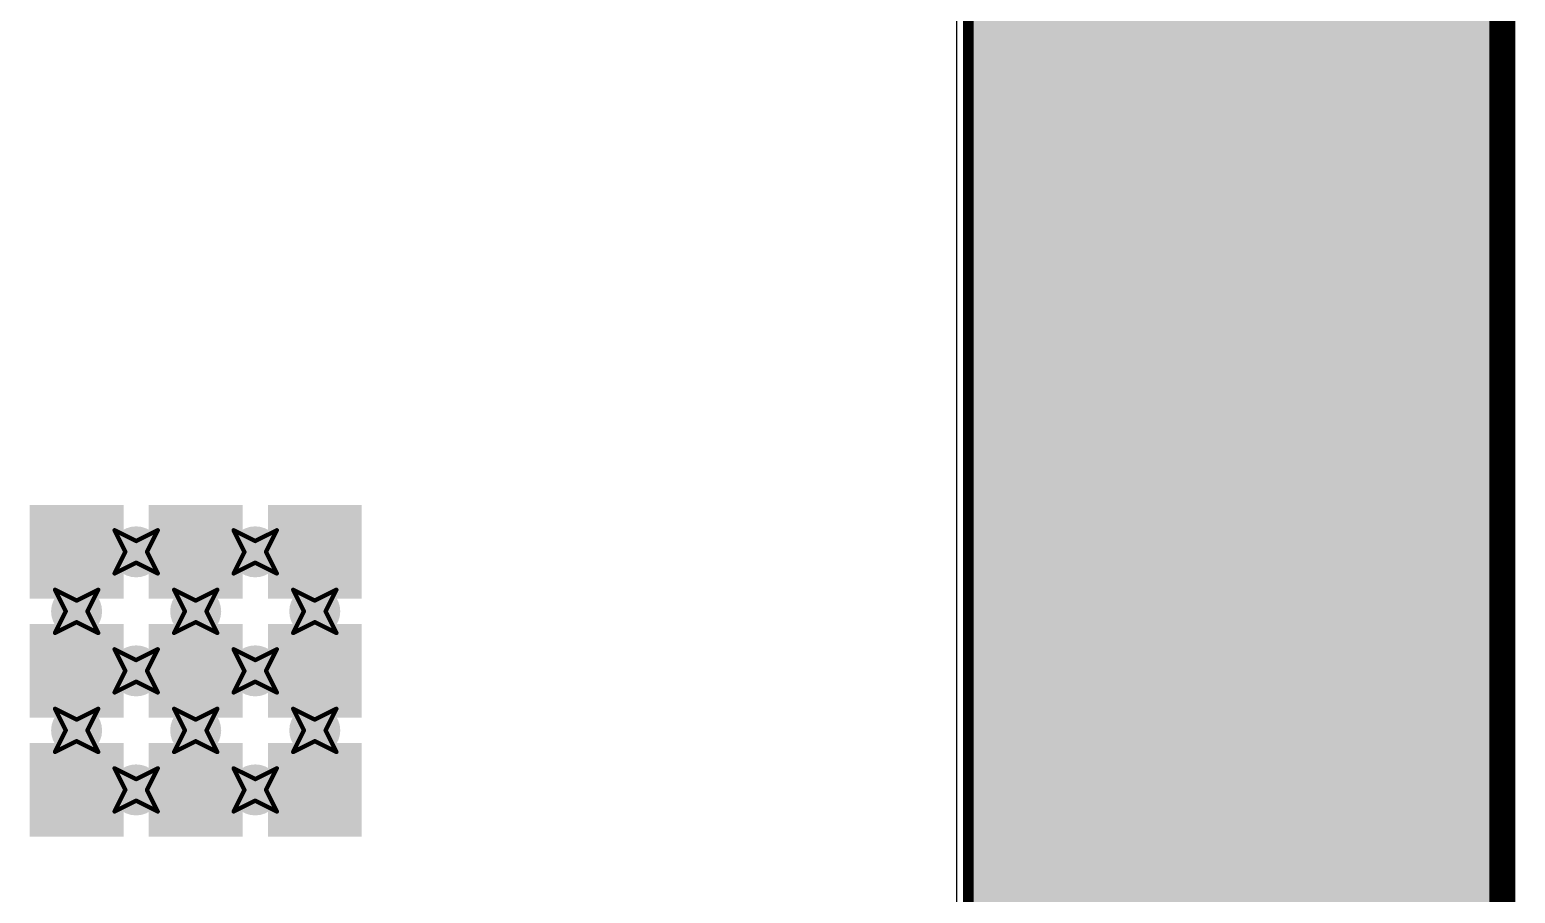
# Model space of a CAD drawing. Header units: inches. Extents: x -11 to 1110, y -7 to 455.
# Drawn here: x 686.66 to 704.13, y 15.68 to 25.84 of the extents above; entities that cross this region are included whole.
import ezdxf

# ---------------------------------------------------------------- set-up
doc = ezdxf.new("R2010")
doc.units = ezdxf.units.IN
for name, color, linetype in [('Board_outline', 216, 'Continuous'), ('Bottom Layer', 5, 'Continuous'), ('Bottom Overlay', 54, 'Continuous'), ('Bottom Paste', 16, 'Continuous'), ('Bottom Solder', 6, 'Continuous'), ('Drill Drawing', 1, 'Continuous'), ('Keep-Out Layer', 6, 'Continuous'), ('Multi-Layer', 9, 'Continuous'), ('Pad Holes', 156, 'Continuous'), ('Top Layer', 1, 'Continuous')]:
    doc.layers.add(name, color=color, linetype=linetype)

msp = doc.modelspace()

# ---------------------------------------------------------------- hatches: boundary and pattern name
at = {"layer": 'Bottom Layer'}
for points in [[(686.763, 19.25), (686.763, 20.15), (687.663, 20.15), (687.663, 19.25)], [(688.163, 19.25), (688.163, 20.15), (689.063, 20.15), (689.063, 19.25)], [(689.563, 19.25), (689.563, 20.15), (690.463, 20.15), (690.463, 19.25)], [(686.763, 17.85), (686.763, 18.75), (687.663, 18.75), (687.663, 17.85)], [(688.163, 17.85), (688.163, 18.75), (689.063, 18.75), (689.063, 17.85)], [(689.563, 17.85), (689.563, 18.75), (690.463, 18.75), (690.463, 17.85)], [(686.763, 16.45), (686.763, 17.35), (687.663, 17.35), (687.663, 16.45)], [(688.163, 16.45), (688.163, 17.35), (689.063, 17.35), (689.063, 16.45)], [(689.563, 16.45), (689.563, 17.35), (690.463, 17.35), (690.463, 16.45)]]:
    msp.add_hatch(color=5, dxfattribs=at).paths.add_polyline_path(points)
h = msp.add_hatch(color=5, dxfattribs=at)
edge = h.paths.add_edge_path()
edge.add_arc((687.913, 19.7), 0.3, 0, 360)
h = msp.add_hatch(color=5, dxfattribs=at)
edge = h.paths.add_edge_path()
edge.add_arc((689.313, 19.7), 0.3, 0, 360)
h = msp.add_hatch(color=5, dxfattribs=at)
edge = h.paths.add_edge_path()
edge.add_arc((687.213, 19), 0.3, 0, 360)
h = msp.add_hatch(color=5, dxfattribs=at)
edge = h.paths.add_edge_path()
edge.add_arc((688.613, 19), 0.3, 0, 360)
h = msp.add_hatch(color=5, dxfattribs=at)
edge = h.paths.add_edge_path()
edge.add_arc((690.013, 19), 0.3, 0, 360)
h = msp.add_hatch(color=5, dxfattribs=at)
edge = h.paths.add_edge_path()
edge.add_arc((687.913, 18.3), 0.3, 0, 360)
h = msp.add_hatch(color=5, dxfattribs=at)
edge = h.paths.add_edge_path()
edge.add_arc((689.313, 18.3), 0.3, 0, 360)
h = msp.add_hatch(color=5, dxfattribs=at)
edge = h.paths.add_edge_path()
edge.add_arc((687.213, 17.6), 0.3, 0, 360)
h = msp.add_hatch(color=5, dxfattribs=at)
edge = h.paths.add_edge_path()
edge.add_arc((688.613, 17.6), 0.3, 0, 360)
h = msp.add_hatch(color=5, dxfattribs=at)
edge = h.paths.add_edge_path()
edge.add_arc((690.013, 17.6), 0.3, 0, 360)
h = msp.add_hatch(color=5, dxfattribs=at)
edge = h.paths.add_edge_path()
edge.add_arc((687.913, 16.9), 0.3, 0, 360)
h = msp.add_hatch(color=5, dxfattribs=at)
edge = h.paths.add_edge_path()
edge.add_arc((689.313, 16.9), 0.3, 0, 360)
at = {"layer": 'Bottom Overlay'}
for points in [[(701.195, 24.071), (701.195, 26.611), (700.662, 26.611), (700.662, 24.071)], [(700.662, 24.071), (703.202, 24.071), (703.202, 24.605), (700.662, 24.605)], [(703.202, 22.065), (703.202, 24.605), (702.668, 24.605), (702.668, 22.065)], [(700.662, 22.065), (703.202, 22.065), (703.202, 22.598), (700.662, 22.598)], [(701.195, 20.058), (701.195, 22.598), (700.662, 22.598), (700.662, 20.058)], [(703.202, 20.592), (700.662, 20.592), (700.662, 20.058), (703.202, 20.058)], [(703.202, 18.052), (703.202, 20.592), (702.668, 20.592), (702.668, 18.052)], [(700.662, 18.052), (703.202, 18.052), (703.202, 18.585), (700.662, 18.585)], [(701.195, 16.045), (701.195, 18.585), (700.662, 18.585), (700.662, 16.045)], [(700.662, 16.045), (703.202, 16.045), (703.202, 16.578), (700.662, 16.578)], [(703.202, 14.038), (703.202, 16.578), (702.668, 16.578), (702.668, 14.038)]]:
    msp.add_hatch(color=54, dxfattribs=at).paths.add_polyline_path(points)
at = {"layer": 'Bottom Paste'}
for points in [[(686.763, 19.25), (686.763, 20.15), (687.663, 20.15), (687.663, 19.25)], [(688.163, 19.25), (688.163, 20.15), (689.063, 20.15), (689.063, 19.25)], [(689.563, 19.25), (689.563, 20.15), (690.463, 20.15), (690.463, 19.25)], [(686.763, 17.85), (686.763, 18.75), (687.663, 18.75), (687.663, 17.85)], [(688.163, 17.85), (688.163, 18.75), (689.063, 18.75), (689.063, 17.85)], [(689.563, 17.85), (689.563, 18.75), (690.463, 18.75), (690.463, 17.85)], [(686.763, 16.45), (686.763, 17.35), (687.663, 17.35), (687.663, 16.45)], [(688.163, 16.45), (688.163, 17.35), (689.063, 17.35), (689.063, 16.45)], [(689.563, 16.45), (689.563, 17.35), (690.463, 17.35), (690.463, 16.45)]]:
    msp.add_hatch(color=16, dxfattribs=at).paths.add_polyline_path(points)
at = {"layer": 'Bottom Solder'}
for points in [[(686.662, 19.148), (686.662, 20.251), (687.765, 20.251), (687.765, 19.148)], [(688.062, 19.148), (688.062, 20.251), (689.165, 20.251), (689.165, 19.148)], [(689.462, 19.148), (689.462, 20.251), (690.565, 20.251), (690.565, 19.148)], [(686.662, 17.748), (686.662, 18.851), (687.765, 18.851), (687.765, 17.748)], [(688.062, 17.748), (688.062, 18.851), (689.165, 18.851), (689.165, 17.748)], [(689.462, 17.748), (689.462, 18.851), (690.565, 18.851), (690.565, 17.748)], [(686.662, 16.348), (686.662, 17.451), (687.765, 17.451), (687.765, 16.348)], [(688.062, 16.348), (688.062, 17.451), (689.165, 17.451), (689.165, 16.348)], [(689.462, 16.348), (689.462, 17.451), (690.565, 17.451), (690.565, 16.348)]]:
    msp.add_hatch(color=6, dxfattribs=at).paths.add_polyline_path(points)
at = {"layer": 'Keep-Out Layer'}
msp.add_hatch(color=6, dxfattribs=at).paths.add_polyline_path([(703.836, 10.507), (703.836, 28.592), (697.74, 28.592), (697.74, 10.507)])
at = {"layer": 'Multi-Layer'}
h = msp.add_hatch(color=9, dxfattribs=at)
edge = h.paths.add_edge_path()
edge.add_arc((687.913, 19.7), 0.3, 0, 360)
h = msp.add_hatch(color=9, dxfattribs=at)
edge = h.paths.add_edge_path()
edge.add_arc((689.313, 19.7), 0.3, 0, 360)
h = msp.add_hatch(color=9, dxfattribs=at)
edge = h.paths.add_edge_path()
edge.add_arc((687.213, 19), 0.3, 0, 360)
h = msp.add_hatch(color=9, dxfattribs=at)
edge = h.paths.add_edge_path()
edge.add_arc((688.613, 19), 0.3, 0, 360)
h = msp.add_hatch(color=9, dxfattribs=at)
edge = h.paths.add_edge_path()
edge.add_arc((690.013, 19), 0.3, 0, 360)
h = msp.add_hatch(color=9, dxfattribs=at)
edge = h.paths.add_edge_path()
edge.add_arc((687.913, 18.3), 0.3, 0, 360)
h = msp.add_hatch(color=9, dxfattribs=at)
edge = h.paths.add_edge_path()
edge.add_arc((689.313, 18.3), 0.3, 0, 360)
h = msp.add_hatch(color=9, dxfattribs=at)
edge = h.paths.add_edge_path()
edge.add_arc((687.213, 17.6), 0.3, 0, 360)
h = msp.add_hatch(color=9, dxfattribs=at)
edge = h.paths.add_edge_path()
edge.add_arc((688.613, 17.6), 0.3, 0, 360)
h = msp.add_hatch(color=9, dxfattribs=at)
edge = h.paths.add_edge_path()
edge.add_arc((690.013, 17.6), 0.3, 0, 360)
h = msp.add_hatch(color=9, dxfattribs=at)
edge = h.paths.add_edge_path()
edge.add_arc((687.913, 16.9), 0.3, 0, 360)
h = msp.add_hatch(color=9, dxfattribs=at)
edge = h.paths.add_edge_path()
edge.add_arc((689.313, 16.9), 0.3, 0, 360)
at = {"layer": 'Pad Holes'}
h = msp.add_hatch(color=7, dxfattribs=at)
edge = h.paths.add_edge_path()
edge.add_arc((687.913, 19.7), 0.15, 0, 360)
h = msp.add_hatch(color=7, dxfattribs=at)
edge = h.paths.add_edge_path()
edge.add_arc((689.313, 19.7), 0.15, 0, 360)
h = msp.add_hatch(color=7, dxfattribs=at)
edge = h.paths.add_edge_path()
edge.add_arc((687.213, 19), 0.15, 0, 360)
h = msp.add_hatch(color=7, dxfattribs=at)
edge = h.paths.add_edge_path()
edge.add_arc((688.613, 19), 0.15, 0, 360)
h = msp.add_hatch(color=7, dxfattribs=at)
edge = h.paths.add_edge_path()
edge.add_arc((690.013, 19), 0.15, 0, 360)
h = msp.add_hatch(color=7, dxfattribs=at)
edge = h.paths.add_edge_path()
edge.add_arc((687.913, 18.3), 0.15, 0, 360)
h = msp.add_hatch(color=7, dxfattribs=at)
edge = h.paths.add_edge_path()
edge.add_arc((689.313, 18.3), 0.15, 0, 360)
h = msp.add_hatch(color=7, dxfattribs=at)
edge = h.paths.add_edge_path()
edge.add_arc((687.213, 17.6), 0.15, 0, 360)
h = msp.add_hatch(color=7, dxfattribs=at)
edge = h.paths.add_edge_path()
edge.add_arc((688.613, 17.6), 0.15, 0, 360)
h = msp.add_hatch(color=7, dxfattribs=at)
edge = h.paths.add_edge_path()
edge.add_arc((690.013, 17.6), 0.15, 0, 360)
h = msp.add_hatch(color=7, dxfattribs=at)
edge = h.paths.add_edge_path()
edge.add_arc((687.913, 16.9), 0.15, 0, 360)
h = msp.add_hatch(color=7, dxfattribs=at)
edge = h.paths.add_edge_path()
edge.add_arc((689.313, 16.9), 0.15, 0, 360)
at = {"layer": 'Top Layer'}
h = msp.add_hatch(color=1, dxfattribs=at)
edge = h.paths.add_edge_path()
edge.add_arc((687.913, 19.7), 0.3, 0, 360)
h = msp.add_hatch(color=1, dxfattribs=at)
edge = h.paths.add_edge_path()
edge.add_arc((689.313, 19.7), 0.3, 0, 360)
h = msp.add_hatch(color=1, dxfattribs=at)
edge = h.paths.add_edge_path()
edge.add_arc((687.213, 19), 0.3, 0, 360)
h = msp.add_hatch(color=1, dxfattribs=at)
edge = h.paths.add_edge_path()
edge.add_arc((688.613, 19), 0.3, 0, 360)
h = msp.add_hatch(color=1, dxfattribs=at)
edge = h.paths.add_edge_path()
edge.add_arc((690.013, 19), 0.3, 0, 360)
h = msp.add_hatch(color=1, dxfattribs=at)
edge = h.paths.add_edge_path()
edge.add_arc((687.913, 18.3), 0.3, 0, 360)
h = msp.add_hatch(color=1, dxfattribs=at)
edge = h.paths.add_edge_path()
edge.add_arc((689.313, 18.3), 0.3, 0, 360)
h = msp.add_hatch(color=1, dxfattribs=at)
edge = h.paths.add_edge_path()
edge.add_arc((687.213, 17.6), 0.3, 0, 360)
h = msp.add_hatch(color=1, dxfattribs=at)
edge = h.paths.add_edge_path()
edge.add_arc((688.613, 17.6), 0.3, 0, 360)
h = msp.add_hatch(color=1, dxfattribs=at)
edge = h.paths.add_edge_path()
edge.add_arc((690.013, 17.6), 0.3, 0, 360)
h = msp.add_hatch(color=1, dxfattribs=at)
edge = h.paths.add_edge_path()
edge.add_arc((687.913, 16.9), 0.3, 0, 360)
h = msp.add_hatch(color=1, dxfattribs=at)
edge = h.paths.add_edge_path()
edge.add_arc((689.313, 16.9), 0.3, 0, 360)

# ---------------------------------------------------------------- linework, layer by layer
at = {"layer": 'Board_outline'}
msp.add_lwpolyline([(704, 0, 0.254, 0.254, 0), (704, 370, 0.254, 0.254, 0)], format="xyseb", dxfattribs=at)
at = {"layer": 'Bottom Layer'}
msp.add_line((697.559, 28.592), (697.559, 10.507), dxfattribs=at)
at = {"layer": 'Bottom Overlay'}
for points in [[(697.697, 10.454, 0.127, 0.127, 0), (697.697, 28.636, 0.127, 0.127, 0)], [(703.887, 10.454, 0.127, 0.127, 0), (703.887, 28.641, 0.127, 0.127, 0)]]:
    msp.add_lwpolyline(points, format="xyseb", dxfattribs=at)
at = {"layer": 'Drill Drawing'}
for points in [[(687.659, 19.954, 0.0508, 0.0508, 0), (687.913, 19.827, 0.0508, 0.0508, 0)], [(687.659, 19.954, 0.0508, 0.0508, 0), (687.786, 19.7, 0.0508, 0.0508, 0)], [(687.913, 19.827, 0.0508, 0.0508, 0), (688.167, 19.954, 0.0508, 0.0508, 0)], [(688.04, 19.7, 0.0508, 0.0508, 0), (688.167, 19.954, 0.0508, 0.0508, 0)], [(689.059, 19.954, 0.0508, 0.0508, 0), (689.313, 19.827, 0.0508, 0.0508, 0)], [(689.059, 19.954, 0.0508, 0.0508, 0), (689.186, 19.7, 0.0508, 0.0508, 0)], [(689.313, 19.827, 0.0508, 0.0508, 0), (689.567, 19.954, 0.0508, 0.0508, 0)], [(689.44, 19.7, 0.0508, 0.0508, 0), (689.567, 19.954, 0.0508, 0.0508, 0)], [(687.659, 19.446, 0.0508, 0.0508, 0), (687.786, 19.7, 0.0508, 0.0508, 0)], [(687.659, 19.446, 0.0508, 0.0508, 0), (687.913, 19.573, 0.0508, 0.0508, 0)], [(687.913, 19.573, 0.0508, 0.0508, 0), (688.167, 19.446, 0.0508, 0.0508, 0)], [(688.04, 19.7, 0.0508, 0.0508, 0), (688.167, 19.446, 0.0508, 0.0508, 0)], [(689.059, 19.446, 0.0508, 0.0508, 0), (689.186, 19.7, 0.0508, 0.0508, 0)], [(689.059, 19.446, 0.0508, 0.0508, 0), (689.313, 19.573, 0.0508, 0.0508, 0)], [(689.313, 19.573, 0.0508, 0.0508, 0), (689.567, 19.446, 0.0508, 0.0508, 0)], [(689.44, 19.7, 0.0508, 0.0508, 0), (689.567, 19.446, 0.0508, 0.0508, 0)], [(686.959, 19.254, 0.0508, 0.0508, 0), (687.213, 19.127, 0.0508, 0.0508, 0)], [(686.959, 19.254, 0.0508, 0.0508, 0), (687.086, 19, 0.0508, 0.0508, 0)], [(687.213, 19.127, 0.0508, 0.0508, 0), (687.467, 19.254, 0.0508, 0.0508, 0)], [(687.34, 19, 0.0508, 0.0508, 0), (687.467, 19.254, 0.0508, 0.0508, 0)], [(688.359, 19.254, 0.0508, 0.0508, 0), (688.613, 19.127, 0.0508, 0.0508, 0)], [(688.359, 19.254, 0.0508, 0.0508, 0), (688.486, 19, 0.0508, 0.0508, 0)], [(688.613, 19.127, 0.0508, 0.0508, 0), (688.867, 19.254, 0.0508, 0.0508, 0)], [(688.74, 19, 0.0508, 0.0508, 0), (688.867, 19.254, 0.0508, 0.0508, 0)], [(689.759, 19.254, 0.0508, 0.0508, 0), (690.013, 19.127, 0.0508, 0.0508, 0)], [(689.759, 19.254, 0.0508, 0.0508, 0), (689.886, 19, 0.0508, 0.0508, 0)], [(690.013, 19.127, 0.0508, 0.0508, 0), (690.267, 19.254, 0.0508, 0.0508, 0)], [(690.14, 19, 0.0508, 0.0508, 0), (690.267, 19.254, 0.0508, 0.0508, 0)], [(686.959, 18.746, 0.0508, 0.0508, 0), (687.086, 19, 0.0508, 0.0508, 0)], [(686.959, 18.746, 0.0508, 0.0508, 0), (687.213, 18.873, 0.0508, 0.0508, 0)], [(687.213, 18.873, 0.0508, 0.0508, 0), (687.467, 18.746, 0.0508, 0.0508, 0)], [(687.34, 19, 0.0508, 0.0508, 0), (687.467, 18.746, 0.0508, 0.0508, 0)], [(688.359, 18.746, 0.0508, 0.0508, 0), (688.486, 19, 0.0508, 0.0508, 0)], [(688.359, 18.746, 0.0508, 0.0508, 0), (688.613, 18.873, 0.0508, 0.0508, 0)], [(688.613, 18.873, 0.0508, 0.0508, 0), (688.867, 18.746, 0.0508, 0.0508, 0)], [(688.74, 19, 0.0508, 0.0508, 0), (688.867, 18.746, 0.0508, 0.0508, 0)], [(689.759, 18.746, 0.0508, 0.0508, 0), (689.886, 19, 0.0508, 0.0508, 0)], [(689.759, 18.746, 0.0508, 0.0508, 0), (690.013, 18.873, 0.0508, 0.0508, 0)], [(690.013, 18.873, 0.0508, 0.0508, 0), (690.267, 18.746, 0.0508, 0.0508, 0)], [(690.14, 19, 0.0508, 0.0508, 0), (690.267, 18.746, 0.0508, 0.0508, 0)], [(687.659, 18.554, 0.0508, 0.0508, 0), (687.913, 18.427, 0.0508, 0.0508, 0)], [(687.659, 18.554, 0.0508, 0.0508, 0), (687.786, 18.3, 0.0508, 0.0508, 0)], [(687.913, 18.427, 0.0508, 0.0508, 0), (688.167, 18.554, 0.0508, 0.0508, 0)], [(688.04, 18.3, 0.0508, 0.0508, 0), (688.167, 18.554, 0.0508, 0.0508, 0)], [(689.059, 18.554, 0.0508, 0.0508, 0), (689.313, 18.427, 0.0508, 0.0508, 0)], [(689.059, 18.554, 0.0508, 0.0508, 0), (689.186, 18.3, 0.0508, 0.0508, 0)], [(689.313, 18.427, 0.0508, 0.0508, 0), (689.567, 18.554, 0.0508, 0.0508, 0)], [(689.44, 18.3, 0.0508, 0.0508, 0), (689.567, 18.554, 0.0508, 0.0508, 0)], [(687.659, 18.046, 0.0508, 0.0508, 0), (687.786, 18.3, 0.0508, 0.0508, 0)], [(687.659, 18.046, 0.0508, 0.0508, 0), (687.913, 18.173, 0.0508, 0.0508, 0)], [(687.913, 18.173, 0.0508, 0.0508, 0), (688.167, 18.046, 0.0508, 0.0508, 0)], [(688.04, 18.3, 0.0508, 0.0508, 0), (688.167, 18.046, 0.0508, 0.0508, 0)], [(689.059, 18.046, 0.0508, 0.0508, 0), (689.186, 18.3, 0.0508, 0.0508, 0)], [(689.059, 18.046, 0.0508, 0.0508, 0), (689.313, 18.173, 0.0508, 0.0508, 0)], [(689.313, 18.173, 0.0508, 0.0508, 0), (689.567, 18.046, 0.0508, 0.0508, 0)], [(689.44, 18.3, 0.0508, 0.0508, 0), (689.567, 18.046, 0.0508, 0.0508, 0)], [(686.959, 17.854, 0.0508, 0.0508, 0), (687.213, 17.727, 0.0508, 0.0508, 0)], [(686.959, 17.854, 0.0508, 0.0508, 0), (687.086, 17.6, 0.0508, 0.0508, 0)], [(687.213, 17.727, 0.0508, 0.0508, 0), (687.467, 17.854, 0.0508, 0.0508, 0)], [(687.34, 17.6, 0.0508, 0.0508, 0), (687.467, 17.854, 0.0508, 0.0508, 0)], [(688.359, 17.854, 0.0508, 0.0508, 0), (688.613, 17.727, 0.0508, 0.0508, 0)], [(688.359, 17.854, 0.0508, 0.0508, 0), (688.486, 17.6, 0.0508, 0.0508, 0)], [(688.613, 17.727, 0.0508, 0.0508, 0), (688.867, 17.854, 0.0508, 0.0508, 0)], [(688.74, 17.6, 0.0508, 0.0508, 0), (688.867, 17.854, 0.0508, 0.0508, 0)], [(689.759, 17.854, 0.0508, 0.0508, 0), (690.013, 17.727, 0.0508, 0.0508, 0)], [(689.759, 17.854, 0.0508, 0.0508, 0), (689.886, 17.6, 0.0508, 0.0508, 0)], [(690.013, 17.727, 0.0508, 0.0508, 0), (690.267, 17.854, 0.0508, 0.0508, 0)], [(690.14, 17.6, 0.0508, 0.0508, 0), (690.267, 17.854, 0.0508, 0.0508, 0)], [(686.959, 17.346, 0.0508, 0.0508, 0), (687.086, 17.6, 0.0508, 0.0508, 0)], [(686.959, 17.346, 0.0508, 0.0508, 0), (687.213, 17.473, 0.0508, 0.0508, 0)], [(687.213, 17.473, 0.0508, 0.0508, 0), (687.467, 17.346, 0.0508, 0.0508, 0)], [(687.34, 17.6, 0.0508, 0.0508, 0), (687.467, 17.346, 0.0508, 0.0508, 0)], [(688.359, 17.346, 0.0508, 0.0508, 0), (688.486, 17.6, 0.0508, 0.0508, 0)], [(688.359, 17.346, 0.0508, 0.0508, 0), (688.613, 17.473, 0.0508, 0.0508, 0)], [(688.613, 17.473, 0.0508, 0.0508, 0), (688.867, 17.346, 0.0508, 0.0508, 0)], [(688.74, 17.6, 0.0508, 0.0508, 0), (688.867, 17.346, 0.0508, 0.0508, 0)], [(689.759, 17.346, 0.0508, 0.0508, 0), (689.886, 17.6, 0.0508, 0.0508, 0)], [(689.759, 17.346, 0.0508, 0.0508, 0), (690.013, 17.473, 0.0508, 0.0508, 0)], [(690.013, 17.473, 0.0508, 0.0508, 0), (690.267, 17.346, 0.0508, 0.0508, 0)], [(690.14, 17.6, 0.0508, 0.0508, 0), (690.267, 17.346, 0.0508, 0.0508, 0)], [(687.659, 17.154, 0.0508, 0.0508, 0), (687.913, 17.027, 0.0508, 0.0508, 0)], [(687.659, 17.154, 0.0508, 0.0508, 0), (687.786, 16.9, 0.0508, 0.0508, 0)], [(687.913, 17.027, 0.0508, 0.0508, 0), (688.167, 17.154, 0.0508, 0.0508, 0)], [(688.04, 16.9, 0.0508, 0.0508, 0), (688.167, 17.154, 0.0508, 0.0508, 0)], [(689.059, 17.154, 0.0508, 0.0508, 0), (689.313, 17.027, 0.0508, 0.0508, 0)], [(689.059, 17.154, 0.0508, 0.0508, 0), (689.186, 16.9, 0.0508, 0.0508, 0)], [(689.313, 17.027, 0.0508, 0.0508, 0), (689.567, 17.154, 0.0508, 0.0508, 0)], [(689.44, 16.9, 0.0508, 0.0508, 0), (689.567, 17.154, 0.0508, 0.0508, 0)], [(687.659, 16.646, 0.0508, 0.0508, 0), (687.786, 16.9, 0.0508, 0.0508, 0)], [(687.659, 16.646, 0.0508, 0.0508, 0), (687.913, 16.773, 0.0508, 0.0508, 0)], [(687.913, 16.773, 0.0508, 0.0508, 0), (688.167, 16.646, 0.0508, 0.0508, 0)], [(688.04, 16.9, 0.0508, 0.0508, 0), (688.167, 16.646, 0.0508, 0.0508, 0)], [(689.059, 16.646, 0.0508, 0.0508, 0), (689.186, 16.9, 0.0508, 0.0508, 0)], [(689.059, 16.646, 0.0508, 0.0508, 0), (689.313, 16.773, 0.0508, 0.0508, 0)], [(689.313, 16.773, 0.0508, 0.0508, 0), (689.567, 16.646, 0.0508, 0.0508, 0)], [(689.44, 16.9, 0.0508, 0.0508, 0), (689.567, 16.646, 0.0508, 0.0508, 0)]]:
    msp.add_lwpolyline(points, format="xyseb", dxfattribs=at)
for points in [[(687.647, 19.954, 0.0254, 0.0254, 1), (687.672, 19.954, 0.0254, 0.0254, 1)], [(687.647, 19.954, 0.0254, 0.0254, 1), (687.672, 19.954, 0.0254, 0.0254, 1)], [(688.155, 19.954, 0.0254, 0.0254, 1), (688.18, 19.954, 0.0254, 0.0254, 1)], [(688.155, 19.954, 0.0254, 0.0254, 1), (688.18, 19.954, 0.0254, 0.0254, 1)], [(689.047, 19.954, 0.0254, 0.0254, 1), (689.072, 19.954, 0.0254, 0.0254, 1)], [(689.047, 19.954, 0.0254, 0.0254, 1), (689.072, 19.954, 0.0254, 0.0254, 1)], [(689.555, 19.954, 0.0254, 0.0254, 1), (689.58, 19.954, 0.0254, 0.0254, 1)], [(689.555, 19.954, 0.0254, 0.0254, 1), (689.58, 19.954, 0.0254, 0.0254, 1)], [(687.901, 19.827, 0.0254, 0.0254, 1), (687.926, 19.827, 0.0254, 0.0254, 1)], [(687.901, 19.827, 0.0254, 0.0254, 1), (687.926, 19.827, 0.0254, 0.0254, 1)], [(689.301, 19.827, 0.0254, 0.0254, 1), (689.326, 19.827, 0.0254, 0.0254, 1)], [(689.301, 19.827, 0.0254, 0.0254, 1), (689.326, 19.827, 0.0254, 0.0254, 1)], [(687.774, 19.7, 0.0254, 0.0254, 1), (687.799, 19.7, 0.0254, 0.0254, 1)], [(687.774, 19.7, 0.0254, 0.0254, 1), (687.799, 19.7, 0.0254, 0.0254, 1)], [(687.901, 19.573, 0.0254, 0.0254, 1), (687.926, 19.573, 0.0254, 0.0254, 1)], [(687.901, 19.573, 0.0254, 0.0254, 1), (687.926, 19.573, 0.0254, 0.0254, 1)], [(688.028, 19.7, 0.0254, 0.0254, 1), (688.053, 19.7, 0.0254, 0.0254, 1)], [(688.028, 19.7, 0.0254, 0.0254, 1), (688.053, 19.7, 0.0254, 0.0254, 1)], [(689.174, 19.7, 0.0254, 0.0254, 1), (689.199, 19.7, 0.0254, 0.0254, 1)], [(689.174, 19.7, 0.0254, 0.0254, 1), (689.199, 19.7, 0.0254, 0.0254, 1)], [(689.301, 19.573, 0.0254, 0.0254, 1), (689.326, 19.573, 0.0254, 0.0254, 1)], [(689.301, 19.573, 0.0254, 0.0254, 1), (689.326, 19.573, 0.0254, 0.0254, 1)], [(689.428, 19.7, 0.0254, 0.0254, 1), (689.453, 19.7, 0.0254, 0.0254, 1)], [(689.428, 19.7, 0.0254, 0.0254, 1), (689.453, 19.7, 0.0254, 0.0254, 1)], [(687.647, 19.446, 0.0254, 0.0254, 1), (687.672, 19.446, 0.0254, 0.0254, 1)], [(687.647, 19.446, 0.0254, 0.0254, 1), (687.672, 19.446, 0.0254, 0.0254, 1)], [(688.155, 19.446, 0.0254, 0.0254, 1), (688.18, 19.446, 0.0254, 0.0254, 1)], [(688.155, 19.446, 0.0254, 0.0254, 1), (688.18, 19.446, 0.0254, 0.0254, 1)], [(689.047, 19.446, 0.0254, 0.0254, 1), (689.072, 19.446, 0.0254, 0.0254, 1)], [(689.047, 19.446, 0.0254, 0.0254, 1), (689.072, 19.446, 0.0254, 0.0254, 1)], [(689.555, 19.446, 0.0254, 0.0254, 1), (689.58, 19.446, 0.0254, 0.0254, 1)], [(689.555, 19.446, 0.0254, 0.0254, 1), (689.58, 19.446, 0.0254, 0.0254, 1)], [(686.947, 19.254, 0.0254, 0.0254, 1), (686.972, 19.254, 0.0254, 0.0254, 1)], [(686.947, 19.254, 0.0254, 0.0254, 1), (686.972, 19.254, 0.0254, 0.0254, 1)], [(687.455, 19.254, 0.0254, 0.0254, 1), (687.48, 19.254, 0.0254, 0.0254, 1)], [(687.455, 19.254, 0.0254, 0.0254, 1), (687.48, 19.254, 0.0254, 0.0254, 1)], [(688.347, 19.254, 0.0254, 0.0254, 1), (688.372, 19.254, 0.0254, 0.0254, 1)], [(688.347, 19.254, 0.0254, 0.0254, 1), (688.372, 19.254, 0.0254, 0.0254, 1)], [(688.855, 19.254, 0.0254, 0.0254, 1), (688.88, 19.254, 0.0254, 0.0254, 1)], [(688.855, 19.254, 0.0254, 0.0254, 1), (688.88, 19.254, 0.0254, 0.0254, 1)], [(689.747, 19.254, 0.0254, 0.0254, 1), (689.772, 19.254, 0.0254, 0.0254, 1)], [(689.747, 19.254, 0.0254, 0.0254, 1), (689.772, 19.254, 0.0254, 0.0254, 1)], [(690.255, 19.254, 0.0254, 0.0254, 1), (690.28, 19.254, 0.0254, 0.0254, 1)], [(690.255, 19.254, 0.0254, 0.0254, 1), (690.28, 19.254, 0.0254, 0.0254, 1)], [(687.201, 19.127, 0.0254, 0.0254, 1), (687.226, 19.127, 0.0254, 0.0254, 1)], [(687.201, 19.127, 0.0254, 0.0254, 1), (687.226, 19.127, 0.0254, 0.0254, 1)], [(688.601, 19.127, 0.0254, 0.0254, 1), (688.626, 19.127, 0.0254, 0.0254, 1)], [(688.601, 19.127, 0.0254, 0.0254, 1), (688.626, 19.127, 0.0254, 0.0254, 1)], [(690.001, 19.127, 0.0254, 0.0254, 1), (690.026, 19.127, 0.0254, 0.0254, 1)], [(690.001, 19.127, 0.0254, 0.0254, 1), (690.026, 19.127, 0.0254, 0.0254, 1)], [(687.074, 19, 0.0254, 0.0254, 1), (687.099, 19, 0.0254, 0.0254, 1)], [(687.074, 19, 0.0254, 0.0254, 1), (687.099, 19, 0.0254, 0.0254, 1)], [(687.201, 18.873, 0.0254, 0.0254, 1), (687.226, 18.873, 0.0254, 0.0254, 1)], [(687.201, 18.873, 0.0254, 0.0254, 1), (687.226, 18.873, 0.0254, 0.0254, 1)], [(687.328, 19, 0.0254, 0.0254, 1), (687.353, 19, 0.0254, 0.0254, 1)], [(687.328, 19, 0.0254, 0.0254, 1), (687.353, 19, 0.0254, 0.0254, 1)], [(688.474, 19, 0.0254, 0.0254, 1), (688.499, 19, 0.0254, 0.0254, 1)], [(688.474, 19, 0.0254, 0.0254, 1), (688.499, 19, 0.0254, 0.0254, 1)], [(688.601, 18.873, 0.0254, 0.0254, 1), (688.626, 18.873, 0.0254, 0.0254, 1)], [(688.601, 18.873, 0.0254, 0.0254, 1), (688.626, 18.873, 0.0254, 0.0254, 1)], [(688.728, 19, 0.0254, 0.0254, 1), (688.753, 19, 0.0254, 0.0254, 1)], [(688.728, 19, 0.0254, 0.0254, 1), (688.753, 19, 0.0254, 0.0254, 1)], [(689.874, 19, 0.0254, 0.0254, 1), (689.899, 19, 0.0254, 0.0254, 1)], [(689.874, 19, 0.0254, 0.0254, 1), (689.899, 19, 0.0254, 0.0254, 1)], [(690.001, 18.873, 0.0254, 0.0254, 1), (690.026, 18.873, 0.0254, 0.0254, 1)], [(690.001, 18.873, 0.0254, 0.0254, 1), (690.026, 18.873, 0.0254, 0.0254, 1)], [(690.128, 19, 0.0254, 0.0254, 1), (690.153, 19, 0.0254, 0.0254, 1)], [(690.128, 19, 0.0254, 0.0254, 1), (690.153, 19, 0.0254, 0.0254, 1)], [(686.947, 18.746, 0.0254, 0.0254, 1), (686.972, 18.746, 0.0254, 0.0254, 1)], [(686.947, 18.746, 0.0254, 0.0254, 1), (686.972, 18.746, 0.0254, 0.0254, 1)], [(687.455, 18.746, 0.0254, 0.0254, 1), (687.48, 18.746, 0.0254, 0.0254, 1)], [(687.455, 18.746, 0.0254, 0.0254, 1), (687.48, 18.746, 0.0254, 0.0254, 1)], [(688.347, 18.746, 0.0254, 0.0254, 1), (688.372, 18.746, 0.0254, 0.0254, 1)], [(688.347, 18.746, 0.0254, 0.0254, 1), (688.372, 18.746, 0.0254, 0.0254, 1)], [(688.855, 18.746, 0.0254, 0.0254, 1), (688.88, 18.746, 0.0254, 0.0254, 1)], [(688.855, 18.746, 0.0254, 0.0254, 1), (688.88, 18.746, 0.0254, 0.0254, 1)], [(689.747, 18.746, 0.0254, 0.0254, 1), (689.772, 18.746, 0.0254, 0.0254, 1)], [(689.747, 18.746, 0.0254, 0.0254, 1), (689.772, 18.746, 0.0254, 0.0254, 1)], [(690.255, 18.746, 0.0254, 0.0254, 1), (690.28, 18.746, 0.0254, 0.0254, 1)], [(690.255, 18.746, 0.0254, 0.0254, 1), (690.28, 18.746, 0.0254, 0.0254, 1)], [(687.647, 18.554, 0.0254, 0.0254, 1), (687.672, 18.554, 0.0254, 0.0254, 1)], [(687.647, 18.554, 0.0254, 0.0254, 1), (687.672, 18.554, 0.0254, 0.0254, 1)], [(688.155, 18.554, 0.0254, 0.0254, 1), (688.18, 18.554, 0.0254, 0.0254, 1)], [(688.155, 18.554, 0.0254, 0.0254, 1), (688.18, 18.554, 0.0254, 0.0254, 1)], [(689.047, 18.554, 0.0254, 0.0254, 1), (689.072, 18.554, 0.0254, 0.0254, 1)], [(689.047, 18.554, 0.0254, 0.0254, 1), (689.072, 18.554, 0.0254, 0.0254, 1)], [(689.555, 18.554, 0.0254, 0.0254, 1), (689.58, 18.554, 0.0254, 0.0254, 1)], [(689.555, 18.554, 0.0254, 0.0254, 1), (689.58, 18.554, 0.0254, 0.0254, 1)], [(687.901, 18.427, 0.0254, 0.0254, 1), (687.926, 18.427, 0.0254, 0.0254, 1)], [(687.901, 18.427, 0.0254, 0.0254, 1), (687.926, 18.427, 0.0254, 0.0254, 1)], [(689.301, 18.427, 0.0254, 0.0254, 1), (689.326, 18.427, 0.0254, 0.0254, 1)], [(689.301, 18.427, 0.0254, 0.0254, 1), (689.326, 18.427, 0.0254, 0.0254, 1)], [(687.774, 18.3, 0.0254, 0.0254, 1), (687.799, 18.3, 0.0254, 0.0254, 1)], [(687.774, 18.3, 0.0254, 0.0254, 1), (687.799, 18.3, 0.0254, 0.0254, 1)], [(687.901, 18.173, 0.0254, 0.0254, 1), (687.926, 18.173, 0.0254, 0.0254, 1)], [(687.901, 18.173, 0.0254, 0.0254, 1), (687.926, 18.173, 0.0254, 0.0254, 1)], [(688.028, 18.3, 0.0254, 0.0254, 1), (688.053, 18.3, 0.0254, 0.0254, 1)], [(688.028, 18.3, 0.0254, 0.0254, 1), (688.053, 18.3, 0.0254, 0.0254, 1)], [(689.174, 18.3, 0.0254, 0.0254, 1), (689.199, 18.3, 0.0254, 0.0254, 1)], [(689.174, 18.3, 0.0254, 0.0254, 1), (689.199, 18.3, 0.0254, 0.0254, 1)], [(689.301, 18.173, 0.0254, 0.0254, 1), (689.326, 18.173, 0.0254, 0.0254, 1)], [(689.301, 18.173, 0.0254, 0.0254, 1), (689.326, 18.173, 0.0254, 0.0254, 1)], [(689.428, 18.3, 0.0254, 0.0254, 1), (689.453, 18.3, 0.0254, 0.0254, 1)], [(689.428, 18.3, 0.0254, 0.0254, 1), (689.453, 18.3, 0.0254, 0.0254, 1)], [(687.647, 18.046, 0.0254, 0.0254, 1), (687.672, 18.046, 0.0254, 0.0254, 1)], [(687.647, 18.046, 0.0254, 0.0254, 1), (687.672, 18.046, 0.0254, 0.0254, 1)], [(688.155, 18.046, 0.0254, 0.0254, 1), (688.18, 18.046, 0.0254, 0.0254, 1)], [(688.155, 18.046, 0.0254, 0.0254, 1), (688.18, 18.046, 0.0254, 0.0254, 1)], [(689.047, 18.046, 0.0254, 0.0254, 1), (689.072, 18.046, 0.0254, 0.0254, 1)], [(689.047, 18.046, 0.0254, 0.0254, 1), (689.072, 18.046, 0.0254, 0.0254, 1)], [(689.555, 18.046, 0.0254, 0.0254, 1), (689.58, 18.046, 0.0254, 0.0254, 1)], [(689.555, 18.046, 0.0254, 0.0254, 1), (689.58, 18.046, 0.0254, 0.0254, 1)], [(686.947, 17.854, 0.0254, 0.0254, 1), (686.972, 17.854, 0.0254, 0.0254, 1)], [(686.947, 17.854, 0.0254, 0.0254, 1), (686.972, 17.854, 0.0254, 0.0254, 1)], [(687.455, 17.854, 0.0254, 0.0254, 1), (687.48, 17.854, 0.0254, 0.0254, 1)], [(687.455, 17.854, 0.0254, 0.0254, 1), (687.48, 17.854, 0.0254, 0.0254, 1)], [(688.347, 17.854, 0.0254, 0.0254, 1), (688.372, 17.854, 0.0254, 0.0254, 1)], [(688.347, 17.854, 0.0254, 0.0254, 1), (688.372, 17.854, 0.0254, 0.0254, 1)], [(688.855, 17.854, 0.0254, 0.0254, 1), (688.88, 17.854, 0.0254, 0.0254, 1)], [(688.855, 17.854, 0.0254, 0.0254, 1), (688.88, 17.854, 0.0254, 0.0254, 1)], [(689.747, 17.854, 0.0254, 0.0254, 1), (689.772, 17.854, 0.0254, 0.0254, 1)], [(689.747, 17.854, 0.0254, 0.0254, 1), (689.772, 17.854, 0.0254, 0.0254, 1)], [(690.255, 17.854, 0.0254, 0.0254, 1), (690.28, 17.854, 0.0254, 0.0254, 1)], [(690.255, 17.854, 0.0254, 0.0254, 1), (690.28, 17.854, 0.0254, 0.0254, 1)], [(687.201, 17.727, 0.0254, 0.0254, 1), (687.226, 17.727, 0.0254, 0.0254, 1)], [(687.201, 17.727, 0.0254, 0.0254, 1), (687.226, 17.727, 0.0254, 0.0254, 1)], [(688.601, 17.727, 0.0254, 0.0254, 1), (688.626, 17.727, 0.0254, 0.0254, 1)], [(688.601, 17.727, 0.0254, 0.0254, 1), (688.626, 17.727, 0.0254, 0.0254, 1)], [(690.001, 17.727, 0.0254, 0.0254, 1), (690.026, 17.727, 0.0254, 0.0254, 1)], [(690.001, 17.727, 0.0254, 0.0254, 1), (690.026, 17.727, 0.0254, 0.0254, 1)], [(687.074, 17.6, 0.0254, 0.0254, 1), (687.099, 17.6, 0.0254, 0.0254, 1)], [(687.074, 17.6, 0.0254, 0.0254, 1), (687.099, 17.6, 0.0254, 0.0254, 1)], [(687.201, 17.473, 0.0254, 0.0254, 1), (687.226, 17.473, 0.0254, 0.0254, 1)], [(687.201, 17.473, 0.0254, 0.0254, 1), (687.226, 17.473, 0.0254, 0.0254, 1)], [(687.328, 17.6, 0.0254, 0.0254, 1), (687.353, 17.6, 0.0254, 0.0254, 1)], [(687.328, 17.6, 0.0254, 0.0254, 1), (687.353, 17.6, 0.0254, 0.0254, 1)], [(688.474, 17.6, 0.0254, 0.0254, 1), (688.499, 17.6, 0.0254, 0.0254, 1)], [(688.474, 17.6, 0.0254, 0.0254, 1), (688.499, 17.6, 0.0254, 0.0254, 1)], [(688.601, 17.473, 0.0254, 0.0254, 1), (688.626, 17.473, 0.0254, 0.0254, 1)], [(688.601, 17.473, 0.0254, 0.0254, 1), (688.626, 17.473, 0.0254, 0.0254, 1)], [(688.728, 17.6, 0.0254, 0.0254, 1), (688.753, 17.6, 0.0254, 0.0254, 1)], [(688.728, 17.6, 0.0254, 0.0254, 1), (688.753, 17.6, 0.0254, 0.0254, 1)], [(689.874, 17.6, 0.0254, 0.0254, 1), (689.899, 17.6, 0.0254, 0.0254, 1)], [(689.874, 17.6, 0.0254, 0.0254, 1), (689.899, 17.6, 0.0254, 0.0254, 1)], [(690.001, 17.473, 0.0254, 0.0254, 1), (690.026, 17.473, 0.0254, 0.0254, 1)], [(690.001, 17.473, 0.0254, 0.0254, 1), (690.026, 17.473, 0.0254, 0.0254, 1)], [(690.128, 17.6, 0.0254, 0.0254, 1), (690.153, 17.6, 0.0254, 0.0254, 1)], [(690.128, 17.6, 0.0254, 0.0254, 1), (690.153, 17.6, 0.0254, 0.0254, 1)], [(686.947, 17.346, 0.0254, 0.0254, 1), (686.972, 17.346, 0.0254, 0.0254, 1)], [(686.947, 17.346, 0.0254, 0.0254, 1), (686.972, 17.346, 0.0254, 0.0254, 1)], [(687.455, 17.346, 0.0254, 0.0254, 1), (687.48, 17.346, 0.0254, 0.0254, 1)], [(687.455, 17.346, 0.0254, 0.0254, 1), (687.48, 17.346, 0.0254, 0.0254, 1)], [(688.347, 17.346, 0.0254, 0.0254, 1), (688.372, 17.346, 0.0254, 0.0254, 1)], [(688.347, 17.346, 0.0254, 0.0254, 1), (688.372, 17.346, 0.0254, 0.0254, 1)], [(688.855, 17.346, 0.0254, 0.0254, 1), (688.88, 17.346, 0.0254, 0.0254, 1)], [(688.855, 17.346, 0.0254, 0.0254, 1), (688.88, 17.346, 0.0254, 0.0254, 1)], [(689.747, 17.346, 0.0254, 0.0254, 1), (689.772, 17.346, 0.0254, 0.0254, 1)], [(689.747, 17.346, 0.0254, 0.0254, 1), (689.772, 17.346, 0.0254, 0.0254, 1)], [(690.255, 17.346, 0.0254, 0.0254, 1), (690.28, 17.346, 0.0254, 0.0254, 1)], [(690.255, 17.346, 0.0254, 0.0254, 1), (690.28, 17.346, 0.0254, 0.0254, 1)], [(687.647, 17.154, 0.0254, 0.0254, 1), (687.672, 17.154, 0.0254, 0.0254, 1)], [(687.647, 17.154, 0.0254, 0.0254, 1), (687.672, 17.154, 0.0254, 0.0254, 1)], [(688.155, 17.154, 0.0254, 0.0254, 1), (688.18, 17.154, 0.0254, 0.0254, 1)], [(688.155, 17.154, 0.0254, 0.0254, 1), (688.18, 17.154, 0.0254, 0.0254, 1)], [(689.047, 17.154, 0.0254, 0.0254, 1), (689.072, 17.154, 0.0254, 0.0254, 1)], [(689.047, 17.154, 0.0254, 0.0254, 1), (689.072, 17.154, 0.0254, 0.0254, 1)], [(689.555, 17.154, 0.0254, 0.0254, 1), (689.58, 17.154, 0.0254, 0.0254, 1)], [(689.555, 17.154, 0.0254, 0.0254, 1), (689.58, 17.154, 0.0254, 0.0254, 1)], [(687.901, 17.027, 0.0254, 0.0254, 1), (687.926, 17.027, 0.0254, 0.0254, 1)], [(687.901, 17.027, 0.0254, 0.0254, 1), (687.926, 17.027, 0.0254, 0.0254, 1)], [(689.301, 17.027, 0.0254, 0.0254, 1), (689.326, 17.027, 0.0254, 0.0254, 1)], [(689.301, 17.027, 0.0254, 0.0254, 1), (689.326, 17.027, 0.0254, 0.0254, 1)], [(687.774, 16.9, 0.0254, 0.0254, 1), (687.799, 16.9, 0.0254, 0.0254, 1)], [(687.774, 16.9, 0.0254, 0.0254, 1), (687.799, 16.9, 0.0254, 0.0254, 1)], [(687.901, 16.773, 0.0254, 0.0254, 1), (687.926, 16.773, 0.0254, 0.0254, 1)], [(687.901, 16.773, 0.0254, 0.0254, 1), (687.926, 16.773, 0.0254, 0.0254, 1)], [(688.028, 16.9, 0.0254, 0.0254, 1), (688.053, 16.9, 0.0254, 0.0254, 1)], [(688.028, 16.9, 0.0254, 0.0254, 1), (688.053, 16.9, 0.0254, 0.0254, 1)], [(689.174, 16.9, 0.0254, 0.0254, 1), (689.199, 16.9, 0.0254, 0.0254, 1)], [(689.174, 16.9, 0.0254, 0.0254, 1), (689.199, 16.9, 0.0254, 0.0254, 1)], [(689.301, 16.773, 0.0254, 0.0254, 1), (689.326, 16.773, 0.0254, 0.0254, 1)], [(689.301, 16.773, 0.0254, 0.0254, 1), (689.326, 16.773, 0.0254, 0.0254, 1)], [(689.428, 16.9, 0.0254, 0.0254, 1), (689.453, 16.9, 0.0254, 0.0254, 1)], [(689.428, 16.9, 0.0254, 0.0254, 1), (689.453, 16.9, 0.0254, 0.0254, 1)], [(687.647, 16.646, 0.0254, 0.0254, 1), (687.672, 16.646, 0.0254, 0.0254, 1)], [(687.647, 16.646, 0.0254, 0.0254, 1), (687.672, 16.646, 0.0254, 0.0254, 1)], [(688.155, 16.646, 0.0254, 0.0254, 1), (688.18, 16.646, 0.0254, 0.0254, 1)], [(688.155, 16.646, 0.0254, 0.0254, 1), (688.18, 16.646, 0.0254, 0.0254, 1)], [(689.047, 16.646, 0.0254, 0.0254, 1), (689.072, 16.646, 0.0254, 0.0254, 1)], [(689.047, 16.646, 0.0254, 0.0254, 1), (689.072, 16.646, 0.0254, 0.0254, 1)], [(689.555, 16.646, 0.0254, 0.0254, 1), (689.58, 16.646, 0.0254, 0.0254, 1)], [(689.555, 16.646, 0.0254, 0.0254, 1), (689.58, 16.646, 0.0254, 0.0254, 1)]]:
    msp.add_lwpolyline(points, format="xyseb", close=True, dxfattribs=at)
at = {"layer": 'Top Layer'}
msp.add_line((697.559, 28.592), (697.559, 10.507), dxfattribs=at)

doc.saveas('drawing.dxf')
